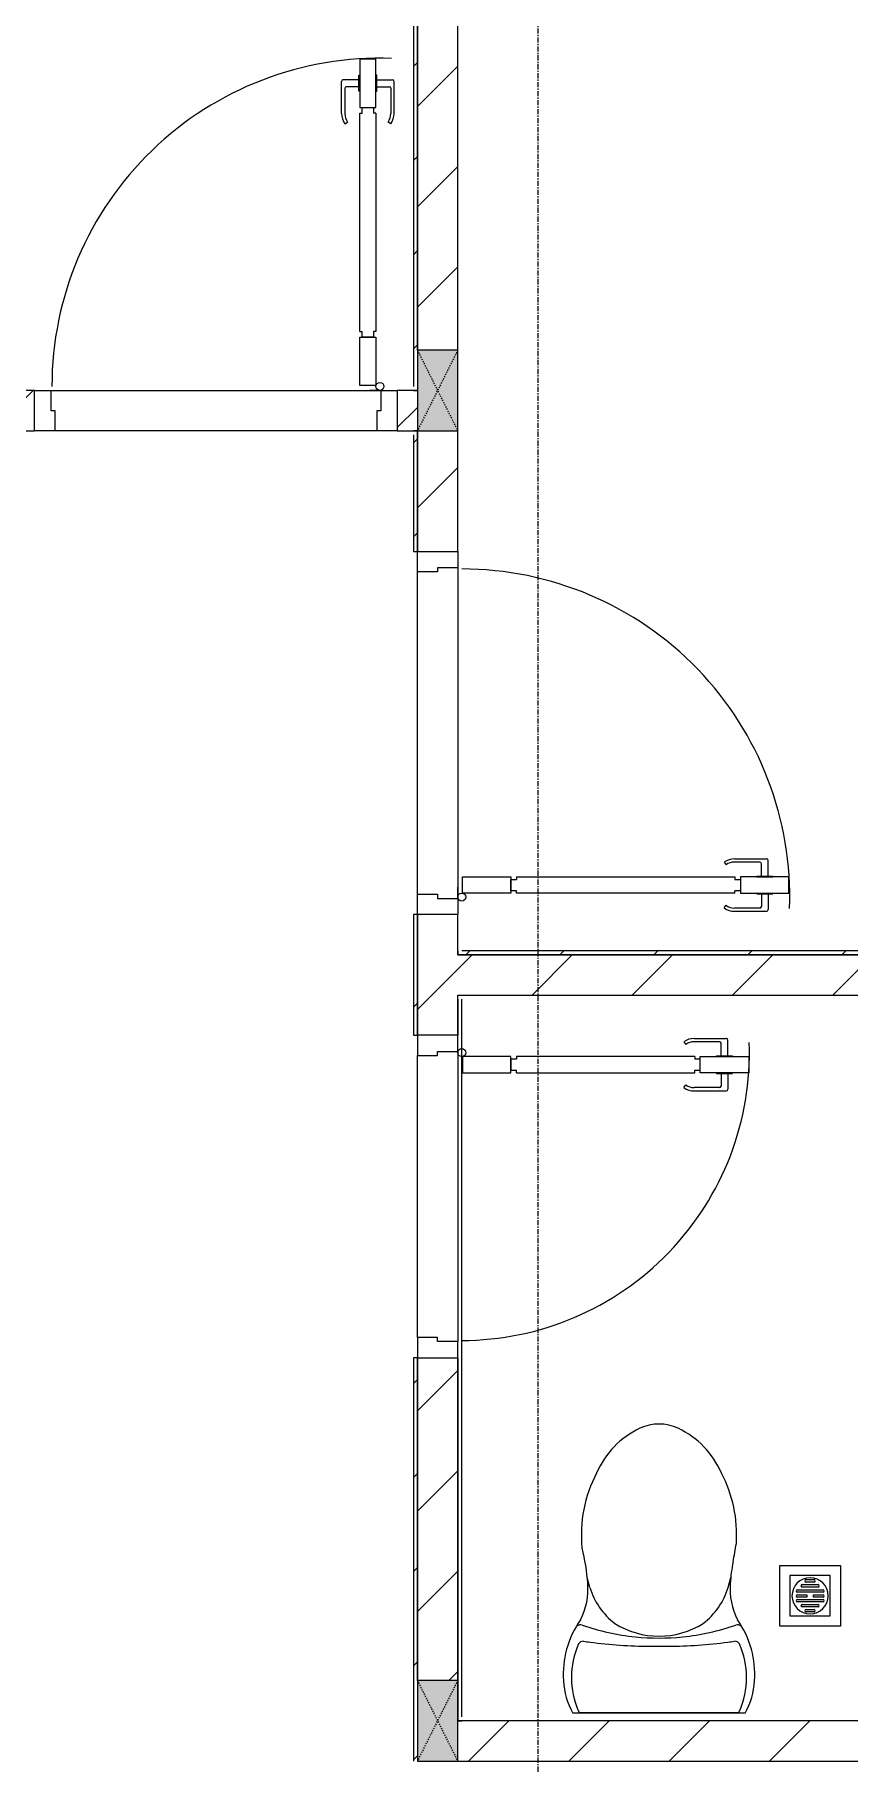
# Model space of a CAD drawing. Header units: millimetres. Extents: x 5356 to 209803, y -16346 to 109894.
# Drawn here: x 110803 to 112825, y 64831 to 69120 of the extents above; entities that cross this region are included whole.
import ezdxf

# ---------------------------------------------------------------- set-up
doc = ezdxf.new("R2010")
doc.units = ezdxf.units.MM
doc.linetypes.add('Dash', pattern=[6, 3, -3])
doc.linetypes.add('Grid Line', pattern=[22.225, 12.7, -3.175, 3.175, -3.175])
for name, color, linetype, lineweight in [('0-1', 7, 'Continuous', 5), ('A-DETL-GENF-1', 9, 'Continuous', 9), ('A-DOOR-1', 9, 'Continuous', 9), ('A-FLOR-1', 9, 'Continuous', 9), ('A-WALL-1', 253, 'Continuous', 18), ('A-WALL-2', 9, 'Continuous', 9), ('A-WALL-PATT-1', 10, 'Continuous', 9), ('A-WALL-PATT-2', 9, 'Continuous', 9), ('I-FURN-1', 9, 'Continuous', 9), ('I-WALL-1', 253, 'Continuous', 18), ('M-EQPM-1', 9, 'Continuous', 9), ('P-SANR-FIXT-1', 9, 'Continuous', 9), ('S-COLS-2', 253, 'Continuous', 18), ('S-COLS-3', 9, 'Continuous', 9), ('S-COLS-HDLN-1', 9, 'Dash', 9), ('S-GRID-1', 1, 'Grid Line', 9)]:
    doc.layers.add(name, color=color, linetype=linetype, lineweight=lineweight)
pattern_1 = [(45, (0, 0), (-124.4508, 124.4508), [])]
pattern_2 = [(45, (0, 0), (-116.67262, 116.67262), [])]

# ---------------------------------------------------------------- blocks, each defined once
blk = doc.blocks.new('DOOR_CW_01 CANH MO-PANEL KINH - DIW_01-900x2200-CỬA GỖ VÂN LAMINATE-553375-TKCS_MB ĐỊNH VỊ MỐC TỌA ĐỘ CÔNG TRÌNH')
at = {"layer": 'A-DETL-GENF-1'}
for p, q in [((-397, -182), (-397, -62)), ((-397, -62), (-357, -62)), ((-357, -62), (-357, -182)), ((-357, -182), (-397, -182)), ((-397, -196), (-391, -196)), ((-397, -738), (-397, -196)), ((-391, -196), (-391, -182)), ((-391, -182), (-363, -182)), ((-363, -182), (-363, -196)), ((-357, -196), (-363, -196)), ((-357, -196), (-357, -738)), ((-433.9, -711.2), (-427.3, -715.8)), ((-320.1, -711.2), (-326.7, -715.8)), ((-442, -737), (-442, -816.5)), ((-434, -799.5), (-434, -737)), ((-397, -738), (-391, -738)), ((-357, -752), (-397, -752)), ((-397, -752), (-397, -872)), ((-391, -752), (-391, -738)), ((-363, -752), (-391, -752)), ((-357, -738), (-363, -738)), ((-363, -738), (-363, -752)), ((-357, -872), (-357, -752)), ((-320, -799.5), (-320, -737)), ((-312, -737), (-312, -816.5)), ((-399, -803.5), (-430, -803.5)), ((-399, -792.2), (-399, -831.8)), ((-397, -792.2), (-399, -792.2)), ((-397, -792.2), (-397, -831.8)), ((-357, -792.2), (-357, -831.8)), ((-357, -792.2), (-355, -792.2)), ((-355, -792.2), (-355, -831.8)), ((-355, -803.5), (-324, -803.5)), ((-399, -820.5), (-438, -820.5)), ((-399, -831.8), (-397, -831.8)), ((-355, -831.8), (-357, -831.8)), ((-355, -820.5), (-316, -820.5)), ((-397, -872), (-357, -872))]:
    blk.add_line(p, q, dxfattribs=at)
blk.add_circle((-407, -60), 10, dxfattribs=at)
for centre, radius, start, end in [((-407, -60), 814, 268, 0), ((-397, -737), 45, 145, 180), ((-397, -737), 37, 145, 180), ((-357, -737), 37, 0, 35), ((-357, -737), 45, 360, 35), ((-430, -799.5), 4, 180, 270), ((-324, -799.5), 4, 270, 0), ((-438, -816.5), 4, 180, 270), ((-316, -816.5), 4, 270, 0)]:
    blk.add_arc(centre, radius, start, end, dxfattribs=at)
at = {"layer": 'A-DOOR-1'}
for p, q in [((-450, -50), (-450, 50)), ((-450, 50), (-400, 50)), ((-400, 50), (-400, 0)), ((400, 0), (400, 50)), ((400, 50), (450, 50)), ((450, 50), (450, -50)), ((-410, 0), (-410, -50)), ((-400, 0), (-410, 0)), ((410, 0), (400, 0)), ((410, -50), (410, 0)), ((-410, -50), (-450, -50)), ((-407, -50), (-382, -50)), ((450, -50), (410, -50))]:
    blk.add_line(p, q, dxfattribs=at)
blk = doc.blocks.new('DOOR_CW_01 CANH MO-PANEL KINH - DIG_02-800x2200-CỬA NHÔM KÍNH-400864-TKCS_MB ĐỊNH VỊ MỐC TỌA ĐỘ CÔNG TRÌNH')
at = {"layer": 'A-DETL-GENF-1'}
for p, q in [((-347, 772), (-307, 772)), ((-347, 652), (-347, 772)), ((-307, 772), (-307, 652)), ((-349, 731.8), (-347, 731.8)), ((-349, 692.2), (-349, 731.8)), ((-347, 692.2), (-347, 731.8)), ((-307, 692.2), (-307, 731.8)), ((-305, 731.8), (-307, 731.8)), ((-305, 692.2), (-305, 731.8)), ((-392, 637), (-392, 716.5)), ((-349, 720.5), (-388, 720.5)), ((-384, 699.5), (-384, 637)), ((-349, 703.5), (-380, 703.5)), ((-347, 692.2), (-349, 692.2)), ((-307, 692.2), (-305, 692.2)), ((-305, 720.5), (-266, 720.5)), ((-305, 703.5), (-274, 703.5)), ((-270, 699.5), (-270, 637)), ((-262, 637), (-262, 716.5)), ((-307, 652), (-347, 652)), ((-313, 652), (-341, 652)), ((-341, 652), (-341, 638)), ((-313, 638), (-313, 652)), ((-383.9, 611.2), (-377.3, 615.8)), ((-347, 638), (-341, 638)), ((-347, 638), (-347, 196)), ((-307, 638), (-313, 638)), ((-307, 196), (-307, 638)), ((-270.1, 611.2), (-276.7, 615.8)), ((-347, 196), (-341, 196)), ((-307, 182), (-347, 182)), ((-347, 182), (-347, 62)), ((-341, 196), (-341, 182)), ((-341, 182), (-313, 182)), ((-307, 196), (-313, 196)), ((-313, 182), (-313, 196)), ((-307, 62), (-307, 182)), ((-347, 62), (-307, 62))]:
    blk.add_line(p, q, dxfattribs=at)
blk.add_circle((-357, 60), 10, dxfattribs=at)
for centre, radius, start, end in [((-357, 60), 714, 360, 92), ((-388, 716.5), 4, 90, 180), ((-380, 699.5), 4, 90, 180), ((-274, 699.5), 4, 0, 90), ((-266, 716.5), 4, 0, 90), ((-347, 637), 45, 180, 215), ((-347, 637), 37, 180, 215), ((-307, 637), 37, 325, 0), ((-307, 637), 45, 325, 0)]:
    blk.add_arc(centre, radius, start, end, dxfattribs=at)
at = {"layer": 'A-DOOR-1'}
for p, q in [((-360, 50), (-400, 50)), ((-400, 50), (-400, -50)), ((-360, 0), (-360, 50)), ((-357, 50), (-332, 50)), ((400, 50), (360, 50)), ((360, 50), (360, 0)), ((400, -50), (400, 50)), ((-350, 0), (-360, 0)), ((-350, -50), (-350, 0)), ((360, 0), (350, 0)), ((350, 0), (350, -50)), ((-400, -50), (-350, -50)), ((350, -50), (400, -50))]:
    blk.add_line(p, q, dxfattribs=at)
blk = doc.blocks.new('GIUONG NGU-2TAB-1600x2000 - GIUONG NGU-2TAB-1600x2000-V67-TKCS_MB ĐỊNH VỊ MỐC TỌA ĐỘ CÔNG TRÌNH')
at = {"layer": 'I-FURN-1'}
for p, q in [((458.5, 0), (8.5, 0)), ((8.5, 0), (8.5, -50)), ((458.5, -50), (458.5, 0)), ((2108.2, 0), (458.5, 0)), ((458.5, 0), (458.5, -50)), ((458.5, 0), (2108.2, 0)), ((2108.2, -50), (2108.2, 0)), ((2558.2, 0), (2108.2, 0)), ((2108.2, 0), (2108.2, -50)), ((2558.2, -50), (2558.2, 0)), ((458.5, -50), (8.5, -50)), ((8.5, -50), (8.5, -450.3)), ((8.5, -50), (458.5, -50)), ((458.5, -50), (8.5, -50)), ((8.5, -50), (8.5, -450.3)), ((458.5, -450.3), (458.5, -50)), ((2108.2, -50), (458.5, -50)), ((458.5, -50), (458.5, -1938.9)), ((458.5, -50), (2108.2, -50)), ((458.5, -1938.9), (458.5, -50)), ((458.5, -450.3), (458.5, -50)), ((458.5, -50), (2108.2, -50)), ((2558.2, -50), (2108.2, -50)), ((2108.2, -50), (2108.2, -450.3)), ((2108.2, -1938.9), (2108.2, -50)), ((2108.2, -50), (2558.2, -50)), ((2108.2, -50), (2558.2, -50)), ((2108.2, -450.3), (2108.2, -50)), ((2108.2, -50), (2108.2, -1938.9)), ((2558.2, -450.3), (2558.2, -50)), ((2558.2, -50), (2558.2, -450.3)), ((233.5, -86.8), (233.5, -413.5)), ((508.5, -100), (2058.2, -100)), ((508.5, -1938.9), (508.5, -100)), ((2058.2, -100), (2058.2, -1938.9)), ((2333.2, -86.8), (2333.2, -413.5)), ((120.2, -250.2), (346.8, -250.2)), ((2446.5, -250.2), (2219.8, -250.2)), ((8.5, -450.3), (458.5, -450.3)), ((8.5, -450.3), (458.5, -450.3)), ((2108.2, -450.3), (2558.2, -450.3)), ((2558.2, -450.3), (2108.2, -450.3)), ((1997.1, -2000), (569.6, -2000)), ((569.6, -2050), (1997.1, -2050)), ((1997.1, -2050), (569.6, -2050))]:
    blk.add_line(p, q, dxfattribs=at)
for centre in [(233.5, -250.2), (2333.2, -250.2)]:
    blk.add_circle(centre, 150.7, dxfattribs=at)
for centre, radius, start, end in [((569.6, -1938.9), 111.1, 180, 270), ((569.6, -1938.9), 111.1, 180, 270), ((569.6, -1938.9), 61.1, 180, 270), ((1997.1, -1938.9), 111.1, 270, 360), ((1997.1, -1938.9), 61.1, 270, 0), ((1997.1, -1938.9), 111.1, 270, 0)]:
    blk.add_arc(centre, radius, start, end, dxfattribs=at)
blk = doc.blocks.new('TOILET - TOILET-400871-TKCS_MB ĐỊNH VỊ MỐC TỌA ĐỘ CÔNG TRÌNH')
at = {"layer": 'P-SANR-FIXT-1'}
for p, q in [((-171.7, 330.3), (-178.6, 355.5)), ((171.7, 330.3), (178.6, 355.5)), ((214.2, 19), (-214.2, 19)), ((194, 19.9), (-194, 19.9))]:
    blk.add_line(p, q, dxfattribs=at)
for centre, radius, start, end in [((0, 624.4), 111.7, 64.7718, 115.2282), ((45.1, 528.6), 217.6, 115.2282, 156.7784), ((-45.1, 528.6), 217.6, 23.2216, 64.7718), ((137.1, 461.2), 329.8, 152.3122, 185.6513), ((-137.1, 461.2), 329.8, 356.3165, 27.6878), ((-1948.3, 805.1), 2171.2, 349.1051, 350.319), ((-719.2, 297.5), 544.3, 4.5441, 13.9464), ((719.2, 297.5), 544.3, 169.7121, 175.4559), ((-343.5, 327.4), 167.3, 332.62, 4.5441), ((-0.4, 384), 179.5, 197.4036, 232.5964), ((0.4, 384), 179.5, 307.4036, 342.5964), ((343.5, 327.4), 167.3, 175.4559, 207.38), ((-4, 115.7), 233.6, 144.7853, 164.7039), ((-195, 224.1), 13.8, 71.0073, 129.3276), ((0.6, 792.1), 586.9, 251.0073, 264.1678), ((0, 416), 206.1, 237.9268, 270), ((0, 416), 206.1, 270, 302.0732), ((-0.6, 792.1), 586.9, 275.8322, 288.9927), ((195, 224.1), 13.8, 50.6724, 108.9927), ((4, 115.7), 233.6, 15.2961, 35.2147), ((1.9, 114.1), 239.7, 164.7039, 183.5487), ((-9.8, 107.2), 207.3, 156.2862, 203.7138), ((-189.1, 185.5), 11.7, 82.4212, 154.5895), ((178.9, 2951.3), 2778.4, 262.4212, 262.7649), ((-14.3, 1400.4), 1215.6, 262.593, 269.6026), ((0, 786.7), 581.5, 264.1678, 275.8322), ((0, 3462.8), 3278, 269.6026, 270.3974), ((14.3, 1400.4), 1215.6, 270.3974, 277.407), ((-178.9, 2951.3), 2778.4, 277.2351, 277.5788), ((189.1, 185.5), 11.7, 25.4105, 97.5788), ((9.8, 107.2), 207.3, 336.2862, 23.7138), ((-1.9, 114.1), 239.7, 356.4513, 15.2961), ((-46.1, 111.1), 191.6, 183.5487, 208.7191), ((46.1, 111.1), 191.6, 331.2809, 356.4513), ((-193.7, 26.4), 6.48, 203.7138, 267.6832), ((193.7, 26.4), 6.48, 272.3168, 336.2862)]:
    blk.add_arc(centre, radius, start, end, dxfattribs=at)
blk = doc.blocks.new('THU NUOC - THU NUOC-V61-TKCS_MB ĐỊNH VỊ MỐC TỌA ĐỘ CÔNG TRÌNH')
at = {"layer": 'M-EQPM-1'}
for p, q in [((-66.3, -70.6), (-66.3, 79.4)), ((-66.3, 79.4), (83.7, 79.4)), ((58.7, 54.4), (-41.3, 54.4)), ((-41.3, 54.4), (-41.3, -45.6)), ((-1.1, 44.5), (18.5, 44.5)), ((58.7, -45.6), (58.7, 54.4)), ((83.7, 79.4), (83.7, -70.6)), ((-23.3, 19.6), (40.9, 19.6)), ((40.9, 13.6), (-23.3, 13.6)), ((-23.3, 7.2), (0.7, 7.2)), ((0.7, 1.2), (-23.3, 1.2)), ((-11, 32.1), (28.5, 32.1)), ((28.5, 26.1), (-11, 26.1)), ((18.5, 38.5), (-1.1, 38.5)), ((0.7, 7.2), (0.7, 1.2)), ((16.7, 1.2), (16.7, 7.2)), ((16.7, 7.2), (40.9, 7.2)), ((40.9, 1.2), (16.7, 1.2)), ((-23.3, -4.8), (40.9, -4.8)), ((40.9, -10.8), (-23.3, -10.8)), ((-11, -17.3), (28.5, -17.3)), ((28.5, -23.3), (-11, -23.3)), ((-1.1, -29.6), (18.5, -29.6)), ((18.5, -35.6), (-1.1, -35.6)), ((83.7, -70.6), (-66.3, -70.6)), ((-41.3, -45.6), (58.7, -45.6))]:
    blk.add_line(p, q, dxfattribs=at)
for centre, radius, start, end in [((8.7, 4.4), 45, 0, 180), ((8.7, 4.4), 45, 360, 180), ((-1.1, 41.5), 3, 90, 270), ((18.5, 41.5), 3, 270, 90), ((8.7, 4.4), 45, 180, 0), ((8.7, 4.4), 45, 180, 360), ((-23.3, 16.6), 3, 90, 270), ((-23.3, 4.2), 3, 90, 270), ((-11, 29.1), 3, 90, 270), ((28.5, 29.1), 3, 270, 90), ((40.9, 16.6), 3, 270, 90), ((40.9, 4.2), 3, 270, 90), ((-23.3, -7.8), 3, 90, 270), ((-11, -20.3), 3, 90, 270), ((-1.1, -32.6), 3, 90, 270), ((18.5, -32.6), 3, 270, 90), ((28.5, -20.3), 3, 270, 90), ((40.9, -7.8), 3, 270, 90)]:
    blk.add_arc(centre, radius, start, end, dxfattribs=at)
blk = doc.blocks.new('G1_SOF - BO TRU - 100x200-V63-TKCS_MB ĐỊNH VỊ MỐC TỌA ĐỘ CÔNG TRÌNH')
at = {"layer": 'S-COLS-3'}
blk.add_hatch(color=256, dxfattribs=at).paths.add_polyline_path([(50, -100), (50, 100), (-50, 100), (-50, -100)])
at = {"layer": 'S-COLS-2'}
for p, q in [((50, 100), (-50, 100)), ((-50, 100), (-50, -100)), ((50, -100), (50, 100)), ((-50, -100), (50, -100))]:
    blk.add_line(p, q, dxfattribs=at)
at = {"layer": 'S-COLS-HDLN-1'}
for p, q in [((50, 100), (-50, -100)), ((-50, 100), (50, -100))]:
    blk.add_line(p, q, dxfattribs=at)
blk = doc.blocks.new('DOOR_CW_01 CANH MO-PANEL KINH - DIG_01-900x2200-CỬA NHÔM KÍNH-400860-TKCS_MB ĐỊNH VỊ MỐC TỌA ĐỘ CÔNG TRÌNH')
at = {"layer": 'A-DETL-GENF-1'}
for p, q in [((-397, -182), (-397, -62)), ((-397, -62), (-357, -62)), ((-357, -62), (-357, -182)), ((-357, -182), (-397, -182)), ((-397, -196), (-391, -196)), ((-397, -738), (-397, -196)), ((-391, -196), (-391, -182)), ((-391, -182), (-363, -182)), ((-363, -182), (-363, -196)), ((-357, -196), (-363, -196)), ((-357, -196), (-357, -738)), ((-433.9, -711.2), (-427.3, -715.8)), ((-320.1, -711.2), (-326.7, -715.8)), ((-442, -737), (-442, -816.5)), ((-434, -799.5), (-434, -737)), ((-397, -738), (-391, -738)), ((-357, -752), (-397, -752)), ((-397, -752), (-397, -872)), ((-391, -752), (-391, -738)), ((-363, -752), (-391, -752)), ((-357, -738), (-363, -738)), ((-363, -738), (-363, -752)), ((-357, -872), (-357, -752)), ((-320, -799.5), (-320, -737)), ((-312, -737), (-312, -816.5)), ((-399, -803.5), (-430, -803.5)), ((-399, -792.2), (-399, -831.8)), ((-397, -792.2), (-399, -792.2)), ((-397, -792.2), (-397, -831.8)), ((-357, -792.2), (-357, -831.8)), ((-357, -792.2), (-355, -792.2)), ((-355, -792.2), (-355, -831.8)), ((-355, -803.5), (-324, -803.5)), ((-399, -820.5), (-438, -820.5)), ((-399, -831.8), (-397, -831.8)), ((-355, -831.8), (-357, -831.8)), ((-355, -820.5), (-316, -820.5)), ((-397, -872), (-357, -872))]:
    blk.add_line(p, q, dxfattribs=at)
blk.add_circle((-407, -60), 10, dxfattribs=at)
for centre, radius, start, end in [((-407, -60), 814, 268, 0), ((-397, -737), 45, 145, 180), ((-397, -737), 37, 145, 180), ((-357, -737), 37, 0, 35), ((-357, -737), 45, 360, 35), ((-430, -799.5), 4, 180, 270), ((-324, -799.5), 4, 270, 0), ((-438, -816.5), 4, 180, 270), ((-316, -816.5), 4, 270, 0)]:
    blk.add_arc(centre, radius, start, end, dxfattribs=at)
at = {"layer": 'A-DOOR-1'}
for p, q in [((-450, -50), (-450, 50)), ((-450, 50), (-400, 50)), ((-400, 50), (-400, 0)), ((400, 0), (400, 50)), ((400, 50), (450, 50)), ((450, 50), (450, -50)), ((-410, 0), (-410, -50)), ((-400, 0), (-410, 0)), ((410, 0), (400, 0)), ((410, -50), (410, 0)), ((-410, -50), (-450, -50)), ((-407, -50), (-382, -50)), ((450, -50), (410, -50))]:
    blk.add_line(p, q, dxfattribs=at)
blk = doc.blocks.new('NCV_TKTC_TANG 1_rvt-1-TKCS_MB ĐỊNH VỊ MỐC TỌA ĐỘ CÔNG TRÌNH')
at = {"layer": 'A-WALL-PATT-1'}
h = blk.add_hatch(dxfattribs=at)
h.set_pattern_fill('FP_2', color=256, style=0, pattern_type=2)
h.set_pattern_definition(pattern_1)
h.paths.add_polyline_path([(111852.6, 64936.9), (111852.6, 65837.4), (111752.6, 65837.4), (111752.6, 65036.9), (111852.5, 65036.9), (111852.5, 64936.9)])
h.paths.add_polyline_path([(111852.6, 66637.4), (111852.6, 66937), (111752.6, 66937), (111752.6, 66637.4), (111802.6, 66637.4)])
h.paths.add_polyline_path([(111752.6, 67837), (111852.6, 67837), (111852.6, 68136.9), (111752.6, 68136.9)])
h.paths.add_polyline_path([(111758.8, 68336.9), (111852.6, 68336.9), (111852.6, 69836.9), (111752.6, 69836.9), (111752.6, 68336.9)])
h = blk.add_hatch(dxfattribs=at)
h.set_pattern_fill('FP_2', color=256, style=0, pattern_type=2)
h.set_pattern_definition(pattern_1)
h.paths.add_polyline_path([(111752.6, 68136.9), (111752.6, 68236.9), (111702.6, 68236.9), (111702.6, 68136.9), (111742.6, 68136.9)])
h.paths.add_polyline_path([(110802.6, 68136.9), (110802.6, 68236.9), (110752.6, 68236.9), (110752.6, 68136.9)])
h = blk.add_hatch(dxfattribs=at)
h.set_pattern_fill('FP_2', color=256, style=0, pattern_type=2)
h.set_pattern_definition(pattern_1)
h.paths.add_polyline_path([(113802.1, 66736.9), (113802.1, 66836.9), (111852.6, 66836.9), (111852.6, 66736.9), (113690.2, 66736.9)])
h = blk.add_hatch(dxfattribs=at)
h.set_pattern_fill('FP_2', color=256, style=0, pattern_type=2)
h.set_pattern_definition(pattern_1)
h.paths.add_polyline_path([(116111.1, 64836.9), (116252.6, 64836.9), (116252.6, 64936.9), (114252.6, 64936.9), (114252.6, 64836.9), (115505.9, 64836.9)])
h.paths.add_polyline_path([(114152.6, 64836.9), (114152.6, 64936.9), (111852.5, 64936.9), (111852.5, 64836.9), (113690.2, 64836.9)])
at = {"layer": 'A-WALL-PATT-2'}
h = blk.add_hatch(dxfattribs=at)
h.set_pattern_fill('FP_3', color=256, style=0, pattern_type=2)
h.set_pattern_definition(pattern_2)
h.paths.add_polyline_path([(111752.6, 68236.9), (111752.6, 69761.9), (111742.6, 69761.9), (111742.6, 68236.9)])
h = blk.add_hatch(dxfattribs=at)
h.set_pattern_fill('FP_3', color=256, style=0, pattern_type=2)
h.set_pattern_definition(pattern_2)
h.paths.add_polyline_path([(111742.6, 64836.9), (111752.5, 64836.9), (111752.6, 65837.4), (111742.6, 65837.4), (111742.6, 65513.1)])
h.paths.add_polyline_path([(111752.6, 66637.4), (111752.6, 66937), (111742.6, 66937), (111742.6, 66637.4)])
h.paths.add_polyline_path([(111752.6, 67837), (111752.6, 68137), (111742.6, 68136.9), (111742.6, 67837)])
h = blk.add_hatch(dxfattribs=at)
h.set_pattern_fill('FP_3', color=256, style=0, pattern_type=2)
h.set_pattern_definition(pattern_2)
h.paths.add_polyline_path([(116252.6, 66836.9), (116252.6, 66846.9), (116152.6, 66846.9), (116152.6, 66836.9)])
h.paths.add_polyline_path([(113085, 66836.9), (115352.6, 66836.9), (115352.6, 66846.9), (111852.6, 66846.9), (111852.6, 66836.9), (111874.6, 66836.9)])
at = {"layer": 'A-FLOR-1'}
for p, q in [((111652.6, 68136.9), (110852.6, 68136.9)), ((111752.6, 66987), (111752.6, 67787)), ((111852.6, 67797), (111852.6, 66977)), ((111752.6, 65887.4), (111752.6, 66587.4))]:
    blk.add_line(p, q, dxfattribs=at)
at = {"layer": 'A-WALL-1'}
for p, q in [((111852.6, 68336.9), (111852.6, 69836.9)), ((110802.6, 68236.9), (110762.6, 68236.9)), ((111752.6, 68236.9), (111702.6, 68236.9)), ((111742.6, 68136.9), (111752.6, 68136.9)), ((111852.6, 67837), (111852.6, 68136.9)), ((111852.6, 66836.9), (111852.6, 66937)), ((113802.1, 66836.9), (111852.6, 66836.9)), ((111852.6, 66637.4), (111852.6, 66736.9)), ((111852.6, 66736.9), (113802.1, 66736.9)), ((111852.6, 64936.9), (111852.6, 65837.4)), ((114152.6, 64936.9), (111852.6, 64936.9)), ((111852.5, 64836.9), (114152.6, 64836.9))]:
    blk.add_line(p, q, dxfattribs=at)
at = {"layer": 'A-WALL-2'}
for p, q in [((111752.6, 69761.9), (111752.6, 68336.9)), ((111752.6, 68336.9), (111752.6, 69761.9)), ((110842.6, 68236.9), (111662.6, 68236.9)), ((110752.6, 68136.9), (110802.6, 68136.9)), ((111652.6, 68136.9), (110852.6, 68136.9)), ((111702.6, 68136.9), (111742.6, 68136.9)), ((111752.6, 68136.9), (111752.6, 67837)), ((111752.6, 67837), (111752.6, 68136.9)), ((111752.6, 66987), (111752.6, 67787)), ((111852.6, 67797), (111852.6, 66977)), ((111752.6, 66937), (111752.6, 66637.4)), ((111752.6, 66637.4), (111752.6, 66937)), ((111752.6, 65887.4), (111752.6, 66587.4)), ((111752.6, 65837.4), (111752.6, 65036.9)), ((111752.6, 65036.9), (111752.6, 65837.4))]:
    blk.add_line(p, q, dxfattribs=at)
at = {"layer": 'I-WALL-1'}
for p, q in [((111742.6, 69751.9), (111742.6, 68246.9)), ((111742.6, 68236.9), (111752.6, 68236.9)), ((111752.6, 68137), (111742.6, 68137)), ((111742.6, 68127), (111742.6, 67837)), ((111742.6, 67837), (111752.6, 67837)), ((111752.6, 66937), (111742.6, 66937)), ((111742.6, 66937), (111742.6, 66637.4)), ((111852.6, 66846.9), (111852.6, 66836.9)), ((111852.6, 66836.9), (114252.1, 66836.9)), ((115352.6, 66846.9), (111862.6, 66846.9)), ((111852.6, 66726.9), (111852.6, 66637.4)), ((111862.6, 64946.9), (111862.6, 66726.9)), ((111742.6, 66637.4), (111752.6, 66637.4)), ((111852.6, 66597.4), (111852.6, 65877.4)), ((111752.6, 65837.4), (111742.6, 65837.4)), ((111742.6, 65837.4), (111742.6, 64836.9)), ((111852.6, 65837.4), (111852.6, 64936.9)), ((111852.6, 64936.9), (111862.6, 64936.9))]:
    blk.add_line(p, q, dxfattribs=at)
at = {"layer": 'A-DOOR-1'}
for name, p, rotation in [('DOOR_CW_01 CANH MO-PANEL KINH - DIG_01-900x2200-CỬA NHÔM KÍNH-400860-TKCS_MB ĐỊNH VỊ MỐC TỌA ĐỘ CÔNG TRÌNH', (111252.6, 68186.9), 180), ('DOOR_CW_01 CANH MO-PANEL KINH - DIW_01-900x2200-CỬA GỖ VÂN LAMINATE-553375-TKCS_MB ĐỊNH VỊ MỐC TỌA ĐỘ CÔNG TRÌNH', (111802.6, 67387), 89.99999999999905), ('DOOR_CW_01 CANH MO-PANEL KINH - DIG_02-800x2200-CỬA NHÔM KÍNH-400864-TKCS_MB ĐỊNH VỊ MỐC TỌA ĐỘ CÔNG TRÌNH', (111802.6, 66237.4), 269.999999999999)]:
    blk.add_blockref(name, p, dxfattribs=dict(at, rotation=rotation))
at = {"layer": 'I-FURN-1'}
blk.add_blockref('GIUONG NGU-2TAB-1600x2000 - GIUONG NGU-2TAB-1600x2000-V67-TKCS_MB ĐỊNH VỊ MỐC TỌA ĐỘ CÔNG TRÌNH', (112584.3, 69825.3), dxfattribs=at)
at = {"layer": 'M-EQPM-1'}
blk.add_blockref('THU NUOC - THU NUOC-V61-TKCS_MB ĐỊNH VỊ MỐC TỌA ĐỘ CÔNG TRÌNH', (112718.4, 65242.5), dxfattribs=at)
at = {"layer": 'P-SANR-FIXT-1'}
blk.add_blockref('TOILET - TOILET-400871-TKCS_MB ĐỊNH VỊ MỐC TỌA ĐỘ CÔNG TRÌNH', (112352.1, 64936.9), dxfattribs=at)
at = {"layer": 'S-COLS-3'}
for p in [(111802.6, 68236.9), (111802.5, 64936.9)]:
    blk.add_blockref('G1_SOF - BO TRU - 100x200-V63-TKCS_MB ĐỊNH VỊ MỐC TỌA ĐỘ CÔNG TRÌNH', p, dxfattribs=at)

msp = doc.modelspace()

# ---------------------------------------------------------------- linework, layer by layer
at = {"layer": 'S-GRID-1'}
msp.add_line((112052.6, 20960.6), (112052.6, 80482.7), dxfattribs=at)

# ---------------------------------------------------------------- block references
at = {"layer": '0-1'}
msp.add_blockref('NCV_TKTC_TANG 1_rvt-1-TKCS_MB ĐỊNH VỊ MỐC TỌA ĐỘ CÔNG TRÌNH', (0, 0), dxfattribs=at)

doc.saveas('drawing.dxf')
